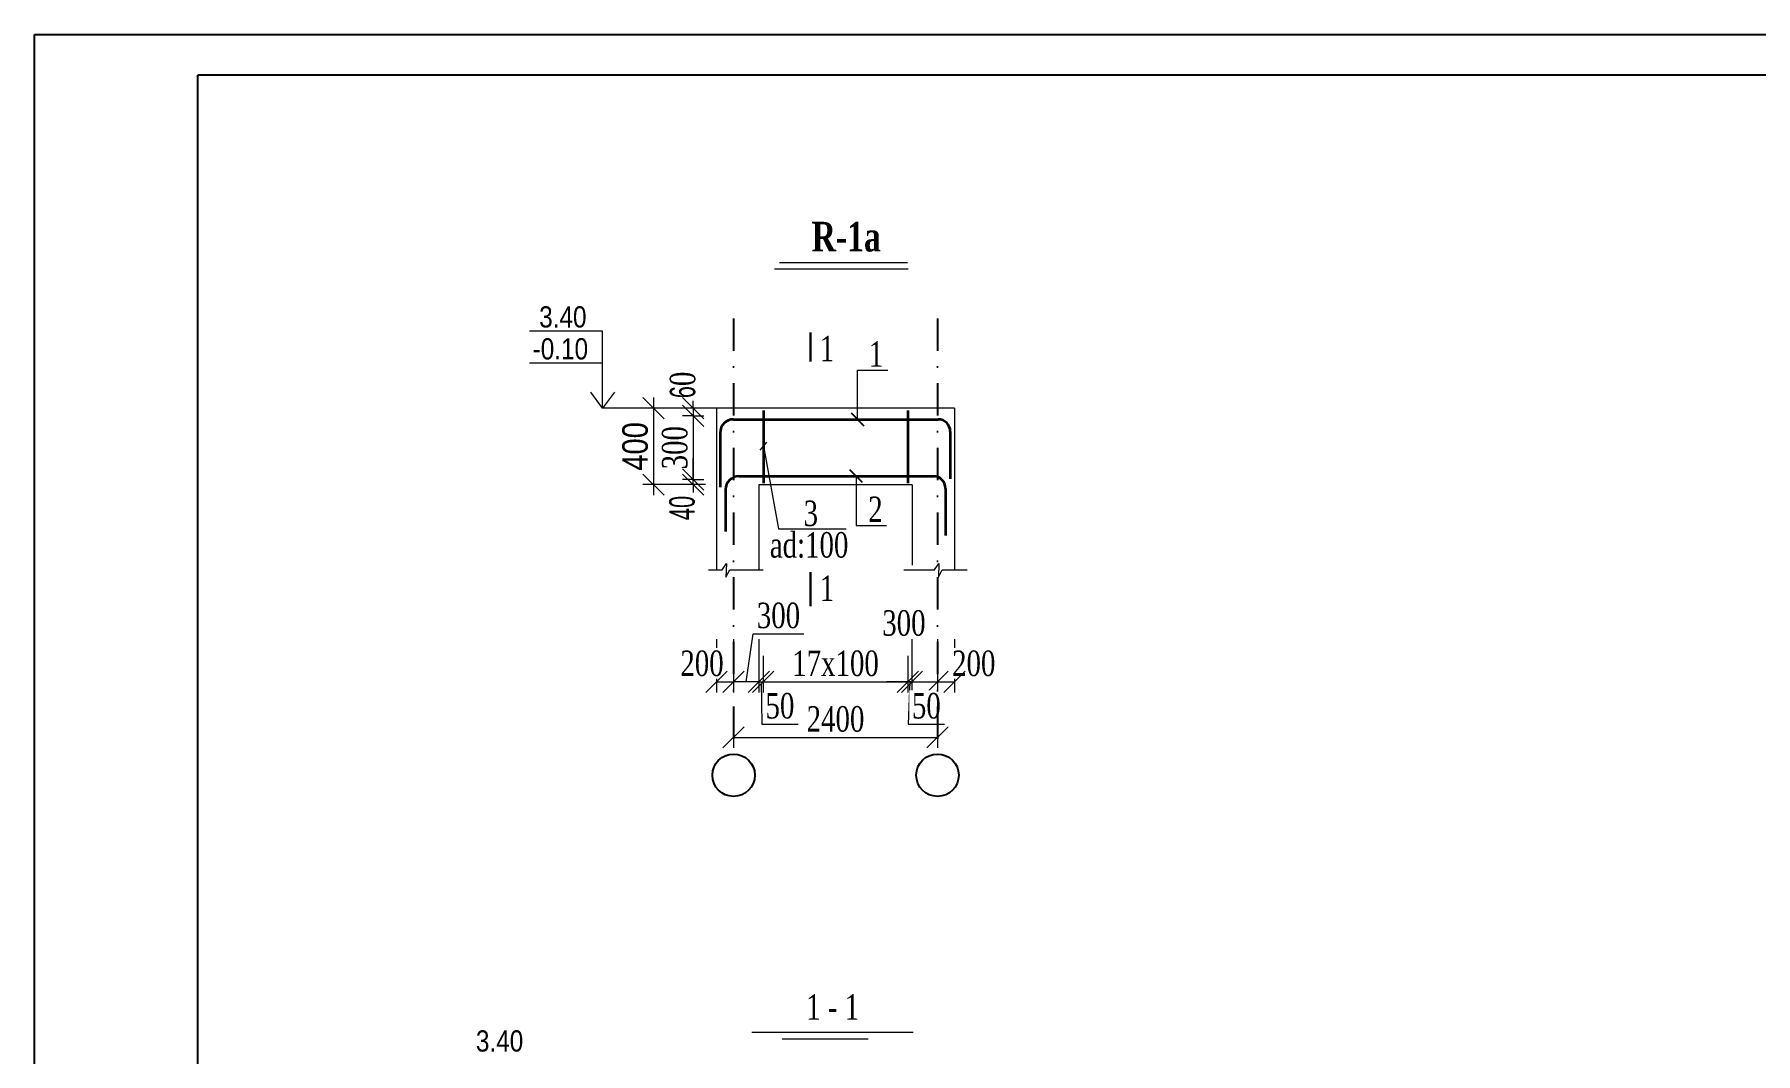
# Model space of a CAD drawing. Header units: millimetres. Extents: x -149347 to 251215, y -2929184 to -2541447.
# Drawn here: x 67574 to 87829, y -2596543 to -2584540 of the extents above; entities that cross this region are included whole.
import ezdxf

# ---------------------------------------------------------------- set-up
doc = ezdxf.new("R2010")
doc.units = ezdxf.units.MM
doc.linetypes.add('DASHDOTX2', pattern=[50.8, 25.4, -12.7, 0, -12.7])
doc.layers.add('APS_MADEIRA', color=35, linetype='Continuous', lineweight=15)
doc.styles.add('400', font='times.ttf', dxfattribs={"width": 0.75, "height": 300})
doc.styles.add('style1', font='A3TI(LA).TTF', dxfattribs={"height": 400})
doc.styles.add('style6', font='ARIALN.TTF', dxfattribs={"height": 300})
doc.styles.add('Times New  Roman', font='times.ttf')
doc.dimstyles.new('DIM_100', dxfattribs={"dimscale": 100, "dimtxt": 250, "dimasz": 2.5, "dimexe": 1.25, "dimexo": 0.625, "dimtad": 1, "dimdec": 0, "dimtxsty": 'style1', "dimblk": 'OBLIQUE', "dimcen": 2.5, "dimdle": 1.25, "dimclrd": 251, "dimclre": 251, "dimaunit": 1, "dimadec": 3, "dimazin": 0, "dimtfac": 1, "dimtdec": 0, "dimtmove": 1, "dimatfit": 3, "dimfxl": 1.25, "dimlwd": 5, "dimlwe": 5, "dimarcsym": 0})
doc.dimstyles.new('tebriz', dxfattribs={"dimtxt": 280, "dimasz": 150, "dimexe": 150, "dimexo": 0.625, "dimgap": 65, "dimtad": 1, "dimdec": 0, "dimdsep": 32, "dimtxsty": 'Times New  Roman', "dimblk": 'OBLIQUE', "dimcen": 0, "dimdle": 150, "dimclrd": 7, "dimclre": 256, "dimclrt": 256, "dimadec": 0, "dimazin": 0, "dimtfac": 1, "dimtdec": 0, "dimtmove": 0, "dimatfit": 3, "dimldrblk": 'OBLIQUE', "dimfxl": 1, "dimtolj": 1, "dimlwd": 15, "dimlwe": 9, "dimarcsym": 0})

# ---------------------------------------------------------------- blocks, each defined once
blk = doc.blocks.new('_Oblique')
at = {"color": 0, "linetype": 'ByBlock', "lineweight": -2}
blk.add_line((-0.5, -0.5), (0.5, 0.5), dxfattribs=at)
blk = doc.blocks.new('*D607')
at = {"color": 251, "lineweight": 5, "ltscale": 50, "transparency": 16777216}
for p, q in [((78201, -2591664), (78201, -2592289)), ((78401, -2591664), (78401, -2592289))]:
    blk.add_line(p, q, dxfattribs=at)
at = {"color": 251, "linetype": 'ByBlock', "lineweight": 5, "ltscale": 50, "transparency": 16777216}
blk.add_line((78200, -2592164), (78403, -2592164), dxfattribs=at)
at = {"layer": 'Defpoints', "color": 0, "lineweight": 15, "ltscale": 50, "transparency": 16777216}
for p in [(78201, -2591253), (78401, -2591253)]:
    blk.add_point(p, dxfattribs=at)
at = {"color": 0, "lineweight": 15, "ltscale": 50, "transparency": 16777216, "insert": (78628, -2591949), "char_height": 300, "attachment_point": 5, "style": '400', "bg_fill": 3, "box_fill_scale": 1.1, "bg_fill_color": 9, "bg_fill_true_color": 13158600, "bg_fill_transparency": 0}
blk.add_mtext('{\\fTimes New Roman|b0|i0|c238|p18;2}00', dxfattribs=at)
at = {"layer": 'Defpoints', "color": 0, "lineweight": 15, "ltscale": 50, "transparency": 16777216}
blk.add_point((78401, -2592164), dxfattribs=at)
at = {"color": 251, "lineweight": 5, "ltscale": 50, "transparency": 16777216, "xscale": 250, "yscale": 250, "zscale": 250, "rotation": 180}
blk.add_blockref('_Oblique', (78201, -2592164), dxfattribs=at)
at = {"color": 251, "lineweight": 5, "ltscale": 50, "transparency": 16777216, "xscale": 250, "yscale": 250, "zscale": 250}
blk.add_blockref('_Oblique', (78401, -2592164), dxfattribs=at)
blk = doc.blocks.new('*D608')
at = {"color": 251, "lineweight": 5, "ltscale": 15, "transparency": 16777216}
for p, q in [((75889, -2588943), (74734, -2588943)), ((75473, -2589843), (74734, -2589843))]:
    blk.add_line(p, q, dxfattribs=at)
at = {"color": 251, "linetype": 'ByBlock', "lineweight": 5, "ltscale": 15, "transparency": 16777216}
blk.add_line((74859, -2588818), (74859, -2589968), dxfattribs=at)
at = {"layer": 'Defpoints', "color": 0, "lineweight": 15, "ltscale": 15, "transparency": 16777216}
for p in [(75952, -2588943), (74859, -2589843), (75536, -2589843)]:
    blk.add_point(p, dxfattribs=at)
at = {"color": 251, "lineweight": 5, "ltscale": 15, "transparency": 16777216, "xscale": 250, "yscale": 250, "zscale": 250}
for p, rotation in [((74859, -2588943), 90), ((74859, -2589843), 270)]:
    blk.add_blockref('_Oblique', p, dxfattribs=dict(at, rotation=rotation))
at = {"color": 0, "lineweight": 15, "ltscale": 15, "transparency": 16777216, "insert": (74644, -2589393), "char_height": 300, "attachment_point": 5, "rotation": 90, "style": 'style6'}
blk.add_mtext('{\\fArial Narrow|b0|i0|c238|p34;4}00', dxfattribs=at)
blk = doc.blocks.new('*D835')
at = {"color": 251, "linetype": 'ByBlock', "lineweight": 5, "ltscale": 50, "transparency": 16777216}
for p, q in [((75325, -2588943), (75325, -2588693)), ((75325, -2589033), (75325, -2589283))]:
    blk.add_line(p, q, dxfattribs=at)
at = {"color": 251, "lineweight": 5, "ltscale": 50, "transparency": 16777216}
for p, q in [((75326, -2588943), (75200, -2588943)), ((75326, -2589033), (75200, -2589033))]:
    blk.add_line(p, q, dxfattribs=at)
at = {"layer": 'Defpoints', "color": 0, "lineweight": 15, "ltscale": 50, "transparency": 16777216}
for p in [(75724, -2588943), (75325, -2589033), (75619, -2589033)]:
    blk.add_point(p, dxfattribs=at)
at = {"color": 0, "lineweight": 15, "ltscale": 50, "transparency": 16777216, "insert": (75203, -2588669), "char_height": 300, "attachment_point": 5, "rotation": 90, "style": '400', "bg_fill": 3, "box_fill_scale": 1.1, "bg_fill_color": 9, "bg_fill_true_color": 13158600, "bg_fill_transparency": 0}
blk.add_mtext('{\\fArial Narrow|b0|i0|c238|p34;6}0', dxfattribs=at)
at = {"color": 251, "linetype": 'ByBlock', "lineweight": 5, "ltscale": 50, "transparency": 16777216}
blk.add_line((75325, -2588943), (75325, -2589033), dxfattribs=at)
at = {"color": 251, "lineweight": 5, "ltscale": 50, "transparency": 16777216, "xscale": 250, "yscale": 250, "zscale": 250}
for p, rotation in [((75325, -2588943), 270), ((75325, -2589033), 90)]:
    blk.add_blockref('_Oblique', p, dxfattribs=dict(at, rotation=rotation))
blk = doc.blocks.new('*D836')
at = {"color": 251, "linetype": 'ByBlock', "lineweight": 5, "ltscale": 50, "transparency": 16777216}
for p, q in [((75325, -2589783), (75325, -2589533)), ((75325, -2589843), (75325, -2590093))]:
    blk.add_line(p, q, dxfattribs=at)
at = {"color": 251, "lineweight": 5, "ltscale": 50, "transparency": 16777216}
for p, q in [((75326, -2589783), (75200, -2589783)), ((75326, -2589843), (75200, -2589843))]:
    blk.add_line(p, q, dxfattribs=at)
at = {"layer": 'Defpoints', "color": 0, "lineweight": 15, "ltscale": 50, "transparency": 16777216}
for p in [(75325, -2589783), (75547, -2589783), (75536, -2589843)]:
    blk.add_point(p, dxfattribs=at)
at = {"color": 0, "lineweight": 15, "ltscale": 50, "transparency": 16777216, "insert": (75196, -2590118), "char_height": 300, "attachment_point": 5, "rotation": 90, "style": '400', "bg_fill": 3, "box_fill_scale": 1.1, "bg_fill_color": 9, "bg_fill_true_color": 13158600, "bg_fill_transparency": 0}
blk.add_mtext('{\\fArial Narrow|b0|i0|c238|p34;40}', dxfattribs=at)
at = {"color": 251, "linetype": 'ByBlock', "lineweight": 5, "ltscale": 50, "transparency": 16777216}
blk.add_line((75325, -2589843), (75325, -2589783), dxfattribs=at)
at = {"color": 251, "lineweight": 5, "ltscale": 50, "transparency": 16777216, "xscale": 250, "yscale": 250, "zscale": 250}
for p, rotation in [((75325, -2589783), 270), ((75325, -2589843), 90)]:
    blk.add_blockref('_Oblique', p, dxfattribs=dict(at, rotation=rotation))
blk = doc.blocks.new('*D609')
at = {"color": 251, "linetype": 'ByBlock', "lineweight": 5, "ltscale": 50, "transparency": 16777216}
blk.add_line((75325, -2589032), (75325, -2589784), dxfattribs=at)
at = {"color": 251, "lineweight": 5, "ltscale": 50, "transparency": 16777216}
for p, q in [((75325, -2589033), (75450, -2589033)), ((75325, -2589783), (75450, -2589783))]:
    blk.add_line(p, q, dxfattribs=at)
at = {"color": 0, "lineweight": 15, "ltscale": 50, "transparency": 16777216, "insert": (75110, -2589408), "char_height": 300, "attachment_point": 5, "rotation": 90, "style": '400', "bg_fill": 3, "box_fill_scale": 1.1, "bg_fill_color": 9, "bg_fill_true_color": 13158600, "bg_fill_transparency": 0}
blk.add_mtext('{\\fTimes New Roman|b0|i0|c238|p18;3}00', dxfattribs=at)
at = {"layer": 'Defpoints', "color": 0, "lineweight": 15, "ltscale": 50, "transparency": 16777216}
for p in [(75325, -2589033), (75325, -2589783), (75325, -2589783)]:
    blk.add_point(p, dxfattribs=at)
at = {"color": 251, "lineweight": 5, "ltscale": 50, "transparency": 16777216, "xscale": 250, "yscale": 250, "zscale": 250}
for p, rotation in [((75325, -2589033), 90), ((75325, -2589783), 270)]:
    blk.add_blockref('_Oblique', p, dxfattribs=dict(at, rotation=rotation))
blk = doc.blocks.new('*D837')
at = {"color": 251, "lineweight": 5, "ltscale": 50, "transparency": 16777216}
for p, q in [((77901, -2591664), (77901, -2592289)), ((78201, -2591664), (78201, -2592289))]:
    blk.add_line(p, q, dxfattribs=at)
at = {"color": 251, "linetype": 'ByBlock', "lineweight": 5, "ltscale": 50, "transparency": 16777216}
blk.add_line((77900, -2592164), (78203, -2592164), dxfattribs=at)
at = {"layer": 'Defpoints', "color": 0, "lineweight": 15, "ltscale": 50, "transparency": 16777216}
for p in [(78201, -2591526), (78201, -2592164)]:
    blk.add_point(p, dxfattribs=at)
at = {"color": 251, "lineweight": 5, "ltscale": 50, "transparency": 16777216, "xscale": 250, "yscale": 250, "zscale": 250, "rotation": 180}
blk.add_blockref('_Oblique', (77901, -2592164), dxfattribs=at)
at = {"color": 251, "lineweight": 5, "ltscale": 50, "transparency": 16777216, "xscale": 250, "yscale": 250, "zscale": 250}
blk.add_blockref('_Oblique', (78201, -2592164), dxfattribs=at)
at = {"color": 0, "lineweight": 15, "ltscale": 50, "transparency": 16777216, "insert": (77806, -2591224), "char_height": 300, "attachment_point": 5, "style": '400', "bg_fill": 3, "box_fill_scale": 1.1, "bg_fill_color": 9, "bg_fill_true_color": 13158600, "bg_fill_transparency": 0}
blk.add_mtext('{\\fTimes New Roman|b0|i0|c238|p18;\\P3}00', dxfattribs=at)
at = {"layer": 'Defpoints', "color": 0, "lineweight": 15, "ltscale": 50, "transparency": 16777216}
blk.add_point((77901, -2591538), dxfattribs=at)
blk = doc.blocks.new('*D610')
at = {"color": 251, "linetype": 'ByBlock', "lineweight": 5, "ltscale": 50, "transparency": 16777216}
for p, q in [((75951, -2592164), (76031, -2591600)), ((76031, -2591600), (76629, -2591600)), ((76102, -2592164), (75800, -2592164))]:
    blk.add_line(p, q, dxfattribs=at)
at = {"color": 251, "lineweight": 5, "ltscale": 50, "transparency": 16777216}
for p, q in [((75801, -2591664), (75801, -2592289)), ((76100, -2591664), (76100, -2592289))]:
    blk.add_line(p, q, dxfattribs=at)
at = {"layer": 'Defpoints', "color": 0, "lineweight": 15, "ltscale": 50, "transparency": 16777216}
for p in [(76100, -2590596), (75801, -2591457), (75801, -2592164)]:
    blk.add_point(p, dxfattribs=at)
at = {"color": 251, "lineweight": 5, "ltscale": 50, "transparency": 16777216, "xscale": 250, "yscale": 250, "zscale": 250, "rotation": 180}
blk.add_blockref('_Oblique', (75801, -2592164), dxfattribs=at)
at = {"color": 251, "lineweight": 5, "ltscale": 50, "transparency": 16777216, "xscale": 250, "yscale": 250, "zscale": 250}
blk.add_blockref('_Oblique', (76100, -2592164), dxfattribs=at)
at = {"color": 0, "lineweight": 15, "ltscale": 50, "transparency": 16777216, "insert": (76330, -2591385), "char_height": 300, "attachment_point": 5, "style": '400', "bg_fill": 3, "box_fill_scale": 1.1, "bg_fill_color": 9, "bg_fill_true_color": 13158600, "bg_fill_transparency": 0}
blk.add_mtext('{\\fTimes New Roman|b0|i0|c238|p18;3}00', dxfattribs=at)
blk = doc.blocks.new('*D611')
at = {"color": 251, "lineweight": 5, "ltscale": 50, "transparency": 16777216}
for p, q in [((75601, -2591664), (75601, -2592289)), ((75801, -2591664), (75801, -2592289))]:
    blk.add_line(p, q, dxfattribs=at)
at = {"color": 251, "linetype": 'ByBlock', "lineweight": 5, "ltscale": 50, "transparency": 16777216}
blk.add_line((75600, -2592164), (75803, -2592164), dxfattribs=at)
at = {"layer": 'Defpoints', "color": 0, "lineweight": 15, "ltscale": 50, "transparency": 16777216}
for p in [(75601, -2591526), (75801, -2591452)]:
    blk.add_point(p, dxfattribs=at)
at = {"color": 0, "lineweight": 15, "ltscale": 50, "transparency": 16777216, "insert": (75430, -2591949), "char_height": 300, "attachment_point": 5, "style": '400', "bg_fill": 3, "box_fill_scale": 1.1, "bg_fill_color": 9, "bg_fill_true_color": 13158600, "bg_fill_transparency": 0}
blk.add_mtext('{\\fTimes New Roman|b0|i0|c238|p18;2}00', dxfattribs=at)
at = {"layer": 'Defpoints', "color": 0, "lineweight": 15, "ltscale": 50, "transparency": 16777216}
blk.add_point((75801, -2592164), dxfattribs=at)
at = {"color": 251, "lineweight": 5, "ltscale": 50, "transparency": 16777216, "xscale": 250, "yscale": 250, "zscale": 250, "rotation": 180}
blk.add_blockref('_Oblique', (75601, -2592164), dxfattribs=at)
at = {"color": 251, "lineweight": 5, "ltscale": 50, "transparency": 16777216, "xscale": 250, "yscale": 250, "zscale": 250}
blk.add_blockref('_Oblique', (75801, -2592164), dxfattribs=at)
blk = doc.blocks.new('*D612')
at = {"color": 251, "lineweight": 5, "ltscale": 50, "transparency": 16777216}
for p, q in [((76100, -2591860), (76100, -2592289)), ((76150, -2591860), (76150, -2592289))]:
    blk.add_line(p, q, dxfattribs=at)
at = {"color": 251, "linetype": 'ByBlock', "lineweight": 5, "ltscale": 50, "transparency": 16777216}
for p, q in [((76100, -2592164), (75850, -2592164)), ((76100, -2592164), (76150, -2592164)), ((76100, -2592164), (76150, -2592164)), ((76125, -2592164), (76133, -2592664)), ((76150, -2592164), (76400, -2592164)), ((76133, -2592664), (76562, -2592664))]:
    blk.add_line(p, q, dxfattribs=at)
at = {"layer": 'Defpoints', "color": 0, "lineweight": 15, "ltscale": 50, "transparency": 16777216}
for p in [(76100, -2591798), (76150, -2591798), (76150, -2592164)]:
    blk.add_point(p, dxfattribs=at)
at = {"color": 0, "lineweight": 15, "ltscale": 50, "transparency": 16777216, "insert": (76347, -2592449), "char_height": 300, "attachment_point": 5, "style": '400', "bg_fill": 3, "box_fill_scale": 1.1, "bg_fill_color": 9, "bg_fill_true_color": 13158600, "bg_fill_transparency": 0}
blk.add_mtext('50', dxfattribs=at)
at = {"color": 251, "lineweight": 5, "ltscale": 50, "transparency": 16777216, "xscale": 250, "yscale": 250, "zscale": 250}
blk.add_blockref('_Oblique', (76100, -2592164), dxfattribs=at)
at = {"color": 251, "lineweight": 5, "ltscale": 50, "transparency": 16777216, "xscale": 250, "yscale": 250, "zscale": 250, "rotation": 180}
blk.add_blockref('_Oblique', (76150, -2592164), dxfattribs=at)
blk = doc.blocks.new('*D613')
at = {"color": 251, "lineweight": 5, "ltscale": 50, "transparency": 16777216}
for p, q in [((77851, -2591860), (77851, -2592289)), ((77901, -2591860), (77901, -2592289))]:
    blk.add_line(p, q, dxfattribs=at)
at = {"color": 251, "linetype": 'ByBlock', "lineweight": 5, "ltscale": 50, "transparency": 16777216}
for p, q in [((77851, -2592164), (77601, -2592164)), ((77901, -2592164), (77851, -2592164)), ((77901, -2592164), (77851, -2592164)), ((77876, -2592164), (77855, -2592664)), ((77901, -2592164), (78151, -2592164)), ((77855, -2592664), (78284, -2592664))]:
    blk.add_line(p, q, dxfattribs=at)
at = {"layer": 'Defpoints', "color": 0, "lineweight": 15, "ltscale": 50, "transparency": 16777216}
for p in [(77851, -2591798), (77901, -2591798), (77851, -2592164)]:
    blk.add_point(p, dxfattribs=at)
at = {"color": 0, "lineweight": 15, "ltscale": 50, "transparency": 16777216, "insert": (78070, -2592449), "char_height": 300, "attachment_point": 5, "style": '400', "bg_fill": 3, "box_fill_scale": 1.1, "bg_fill_color": 9, "bg_fill_true_color": 13158600, "bg_fill_transparency": 0}
blk.add_mtext('50', dxfattribs=at)
at = {"color": 251, "lineweight": 5, "ltscale": 50, "transparency": 16777216, "xscale": 250, "yscale": 250, "zscale": 250}
blk.add_blockref('_Oblique', (77851, -2592164), dxfattribs=at)
at = {"color": 251, "lineweight": 5, "ltscale": 50, "transparency": 16777216, "xscale": 250, "yscale": 250, "zscale": 250, "rotation": 180}
blk.add_blockref('_Oblique', (77901, -2592164), dxfattribs=at)
blk = doc.blocks.new('*D669')
at = {"color": 251, "lineweight": 5, "ltscale": 50, "transparency": 16777216}
for p, q in [((76150, -2591923), (76150, -2592289)), ((77851, -2591860), (77851, -2592289))]:
    blk.add_line(p, q, dxfattribs=at)
at = {"color": 251, "linetype": 'ByBlock', "lineweight": 5, "ltscale": 50, "transparency": 16777216}
blk.add_line((76149, -2592164), (77853, -2592164), dxfattribs=at)
at = {"layer": 'Defpoints', "color": 0, "lineweight": 15, "ltscale": 50, "transparency": 16777216}
for p in [(77851, -2591798), (76150, -2591860), (77851, -2592164)]:
    blk.add_point(p, dxfattribs=at)
at = {"color": 251, "lineweight": 5, "ltscale": 50, "transparency": 16777216, "xscale": 250, "yscale": 250, "zscale": 250, "rotation": 180}
blk.add_blockref('_Oblique', (76150, -2592164), dxfattribs=at)
at = {"color": 251, "lineweight": 5, "ltscale": 50, "transparency": 16777216, "xscale": 250, "yscale": 250, "zscale": 250}
blk.add_blockref('_Oblique', (77851, -2592164), dxfattribs=at)
at = {"color": 0, "lineweight": 15, "ltscale": 50, "transparency": 16777216, "insert": (77001, -2591949), "char_height": 300, "attachment_point": 5, "style": '400', "bg_fill": 3, "box_fill_scale": 1.1, "bg_fill_color": 9, "bg_fill_true_color": 13158600, "bg_fill_transparency": 0}
blk.add_mtext('{\\fTimes New Roman|b0|i0|c238|p18;17x100}', dxfattribs=at)
blk = doc.blocks.new('*D670')
at = {"color": 251, "lineweight": 5, "ltscale": 50, "transparency": 16777216}
for p, q in [((75801, -2592602), (75801, -2592944)), ((78201, -2592602), (78201, -2592944))]:
    blk.add_line(p, q, dxfattribs=at)
at = {"color": 251, "linetype": 'ByBlock', "lineweight": 5, "ltscale": 50, "transparency": 16777216}
blk.add_line((75800, -2592819), (78203, -2592819), dxfattribs=at)
at = {"layer": 'Defpoints', "color": 0, "lineweight": 15, "ltscale": 50, "transparency": 16777216}
for p in [(75801, -2592540), (78201, -2592540), (78201, -2592819)]:
    blk.add_point(p, dxfattribs=at)
at = {"color": 251, "lineweight": 5, "ltscale": 50, "transparency": 16777216, "xscale": 250, "yscale": 250, "zscale": 250, "rotation": 180}
blk.add_blockref('_Oblique', (75801, -2592819), dxfattribs=at)
at = {"color": 251, "lineweight": 5, "ltscale": 50, "transparency": 16777216, "xscale": 250, "yscale": 250, "zscale": 250}
blk.add_blockref('_Oblique', (78201, -2592819), dxfattribs=at)
at = {"color": 0, "lineweight": 15, "ltscale": 50, "transparency": 16777216, "insert": (77001, -2592604), "char_height": 300, "attachment_point": 5, "style": '400', "bg_fill": 3, "box_fill_scale": 1.1, "bg_fill_color": 9, "bg_fill_true_color": 13158600, "bg_fill_transparency": 0}
blk.add_mtext('2400', dxfattribs=at)
blk = doc.blocks.new('mekteb')
at = {"color": 0, "lineweight": 25}
for p, q in [((99643, -1821466), (139843, -1821466)), ((99643, -1849866), (99643, -1821466))]:
    blk.add_line(p, q, dxfattribs=at)
at = {"color": 0, "lineweight": 25, "ltscale": 15}
for p in [(101643, -1849366), (139343, -1821966)]:
    blk.add_line(p, (101643, -1821966), dxfattribs=at)

msp = doc.modelspace()

# ---------------------------------------------------------------- linework, layer by layer
at = {"lineweight": 9}
for p, q in [((76281.43448, -2587302.0517), (77854.26299, -2587302.0517)), ((76343.60893, -2587227.01431), (77849.63798, -2587227.01431)), ((76015.99601, -2596292.62126), (77916.41187, -2596292.62126)), ((76374.85232, -2596367.65864), (77385.84244, -2596367.65864))]:
    msp.add_line(p, q, dxfattribs=at)
at = {"color": 252, "linetype": 'DASHDOTX2', "ltscale": 15, "true_color": 0xa97986}
msp.add_line((75801.47452, -2587884.34885), (75801.47452, -2593015.0442), dxfattribs=at)
at = {"color": 7, "lineweight": 30, "ltscale": 15}
for q in [(76706.76141, -2588277.70948), (76706.76141, -2588393.99456)]:
    msp.add_line((76706.76141, -2588051.55668), q, dxfattribs=at)
at = {"color": 7, "lineweight": 15}
for p, q in [((77403.80056, -2588943.88546), (75601.35575, -2588944.02933)), ((75601.35575, -2588944.02308), (75601.47452, -2590844.65698)), ((78401.47452, -2588943.88546), (77160.7968, -2588943.88546)), ((77801.47166, -2588943.88546), (77403.80056, -2588943.88546)), ((78401.47452, -2588943.88546), (78401.47452, -2590844.65698)), ((76113.55516, -2589435.58306), (76194.26201, -2589341.39635)), ((76715.33387, -2589844.65698), (76100.47452, -2589844.65698)), ((76100.47452, -2589844.65698), (76100.47452, -2590844.65698)), ((77419.22445, -2589844.65698), (76715.33387, -2589844.65698)), ((77901.47166, -2589844.65698), (77419.22445, -2589844.65698)), ((77901.47166, -2589844.65698), (77901.47166, -2590844.65698)), ((78401.47452, -2589844.65698), (78401.47452, -2590377.9898))]:
    msp.add_line(p, q, dxfattribs=at)
at = {"color": 7, "lineweight": 35}
for p, q in [((76153.90859, -2588967.99577), (76153.90859, -2589825.89107)), ((77851.47166, -2588967.99577), (77851.47166, -2589825.89107)), ((75801.47452, -2589073.90519), (76699.90999, -2589073.90519)), ((76699.90999, -2589073.90519), (77403.80056, -2589073.90519)), ((77403.80056, -2589073.90519), (78207.77114, -2589073.90519)), ((77851.47166, -2589112.51745), (77851.47166, -2589670.65826)), ((77851.47166, -2589163.18991), (77851.47166, -2589613.7895)), ((78351.47452, -2589217.60857), (78351.47452, -2589773.90519)), ((75864.84192, -2589742.87329), (76715.33387, -2589742.87329)), ((76715.33387, -2589742.87329), (77419.22445, -2589742.87329)), ((77419.22445, -2589742.87329), (78165.27611, -2589742.87329)), ((75705.89065, -2589901.82426), (75705.89065, -2590392.87329)), ((78295.88005, -2589886.57667), (78295.88005, -2590442.87329))]:
    msp.add_line(p, q, dxfattribs=at)
at = {"color": 7, "lineweight": 15}
for points in [[(74260.20268, -2588566.64928), (74260.20268, -2588036.86972), (73398.35976, -2588036.86972)], [(74260.20268, -2588942.9132), (74260.20268, -2588413.13364), (73398.35976, -2588413.13364)], [(74398.37559, -2588754.5963), (74260.20268, -2588942.9132), (74122.02977, -2588754.5963)], [(76153.90859, -2589388.4897), (76153.90859, -2589388.4897), (76329.64233, -2590363.12453), (77124.81466, -2590363.12453)]]:
    msp.add_lwpolyline(points, dxfattribs=at)
for centre in [(75801.47452, -2593264.86861), (78201.47452, -2593264.86861)]:
    msp.add_circle(centre, 249.82441)
at = {"layer": 'APS_MADEIRA', "color": 7, "lineweight": 15, "ltscale": 25}
msp.add_line((75170.09328, -2588942.9132), (74260.20268, -2588942.9132), dxfattribs=at)
at = {"layer": 'APS_MADEIRA', "color": 7, "lineweight": 35, "ltscale": 25}
for centre, radius, start, end in [((78207.77114, -2589217.60857), 143.70338, 0, 90), ((75864.84192, -2589901.82426), 158.95098, 90, 180), ((78152.17667, -2589886.57667), 143.70338, 0, 90)]:
    msp.add_arc(centre, radius, start, end, dxfattribs=at)

# ---------------------------------------------------------------- texts
at = {"attachment_point": 1, "style": '400'}
for s, insert, char_height, width in [('{\\fTimes New Roman|b1|i0|c204|p18;R-\\fTimes New Roman|b1|i0|c238|p18;1a}', (76719.45005, -2586747.04394), 350, 263.5904201), ('              {\\fTimes New Roman|b0|i0|c238|p18;1 }-{\\fTimes New Roman|b0|i0|c238|p18; 1}', (75466.50695, -2595843.97629), 300, 7294.1167988)]:
    msp.add_mtext(s, dxfattribs=dict(at, insert=insert, char_height=char_height, width=width))
at = {"lineweight": 9, "char_height": 250, "width": 23109.777632, "attachment_point": 1, "style": 'style6'}
for s, insert in [('{\\fArial Narrow|b0|i0|c238|p34;3.40}', (73513.68711, -2587742.26203)), ('{\\fArial Narrow|b0|i0|c238|p34;-0.10}', (73436.80974, -2588118.52594)), ('{\\fArial Narrow|b0|i0|c238|p34;3.40}', (72769.01881, -2596269.31141))]:
    msp.add_mtext(s, dxfattribs=dict(at, insert=insert))
at = {"char_height": 300, "style": '400'}
for s, insert, attachment_point in [('1', (76816.05027, -2588090.14223), 1), ('1', (77393.62646, -2588154.66781), 1), ('2', (77386.24894, -2589983.77355), 1), ('3', (76795.58606, -2590030.60802), 3)]:
    msp.add_mtext_dynamic_manual_height_columns(s, width=263.5904201, gutter_width=12.5, heights=[0], dxfattribs=dict(at, insert=insert, attachment_point=attachment_point))
at = {"color": 7, "lineweight": 15, "ltscale": 50, "insert": (76816.05027, -2590913.2884), "char_height": 300, "attachment_point": 1, "style": '400'}
msp.add_mtext_dynamic_manual_height_columns('1', width=263.5904201, gutter_width=12.5, heights=[0], dxfattribs=at)

# ---------------------------------------------------------------- dimensions: what is measured, and where the dimension line sits
at = {"color": 7, "lineweight": 15, "ltscale": 15}
dim = msp.add_linear_dim(base=(74859.36403, -2589842.67199), p1=(75951.52793, -2588942.9132), p2=(75535.67362, -2589842.67199), angle=90, text='{\\fArial Narrow|b0|i0|c238|p34;4}00', dimstyle='DIM_100', override={"dimlfac": 0.25, "dimtxsty": 'style6'}, dxfattribs=at)
dim.commit()
dim.dimension.update_dxf_attribs({"geometry": '*D608', "text_midpoint": (74859.36403, -2589392.79259), "dimtype": 160})
at = {"color": 7, "lineweight": 15, "ltscale": 50}
dim = msp.add_linear_dim(base=(78401.47452, -2592164.10415), p1=(78201.47452, -2591253.08311), p2=(78401.47452, -2591253.08311), text='{\\fTimes New Roman|b0|i0|c238|p18;2}00', dimstyle='DIM_100', override={"dimscale": 1, "dimtxt": 300, "dimasz": 250, "dimexe": 125, "dimexo": 62.5, "dimgap": 62.5, "dimtxsty": '400', "dimcen": 250, "dimfxl": 500, "dimfxlon": 1, "dimtfill": 1, "dimtfillclr": 256, "dimarcsym": 1}, dxfattribs=at)
dim.commit()
dim.dimension.update_dxf_attribs({"geometry": '*D607', "text_midpoint": (78627.71465, -2592164.10415), "dimtype": 160})

# ---------------------------------------------------------------- leaders
at = {"color": 2, "lineweight": 15, "ltscale": 15}
for points in [[(77260.54873, -2589073.90519), (77260.54873, -2588493.41327), (77617.3204, -2588493.41327)], [(77245.24288, -2589742.87329), (77245.24288, -2590323.36521), (77602.01455, -2590323.36521)]]:
    msp.add_leader(points, dimstyle='tebriz', dxfattribs=at)

# ---------------------------------------------------------------- next in the draw order: dimensions: what is measured, and where the dimension line sits
at = {"color": 7, "lineweight": 15, "ltscale": 50}
for base, p1, p2, angle, text, override, picture, middle in [((75324.71582, -2589032.9132), (75724.03645, -2588942.9132), (75619.37976, -2589032.9132), 90, '{\\fArial Narrow|b0|i0|c238|p34;6}0', {"dimscale": 1, "dimtxt": 300, "dimasz": 250, "dimexe": 125, "dimexo": 62.5, "dimgap": 62.5, "dimtxsty": '400', "dimcen": 250, "dimfxlon": 1, "dimtfill": 1, "dimtfillclr": 256, "dimarcsym": 1}, '*D835', (75419.05573, -2588668.72023)), ((75324.71582, -2589783.00775), (75535.67362, -2589842.67199), (75546.83596, -2589783.00775), 90, '{\\fArial Narrow|b0|i0|c238|p34;40}', {"dimscale": 1, "dimtxt": 300, "dimasz": 250, "dimexe": 125, "dimexo": 62.5, "dimgap": 62.5, "dimtxsty": '400', "dimcen": 250, "dimfxlon": 1, "dimtfill": 1, "dimtfillclr": 256, "dimarcsym": 1}, '*D836', (75411.30053, -2590117.68075)), ((75801.47452, -2592164.10415), (76100.47452, -2590596.10804), (75801.47452, -2591457.32988), 180, '{\\fTimes New Roman|b0|i0|c238|p18;3}00', {"dimscale": 1, "dimtxt": 300, "dimasz": 250, "dimexe": 125, "dimexo": 62.5, "dimgap": 62.5, "dimtxsty": '400', "dimcen": 250, "dimfxl": 500, "dimfxlon": 1, "dimtfill": 1, "dimtfillclr": 256, "dimarcsym": 1}, '*D610', (76093.23626, -2591600.33151))]:
    dim = msp.add_linear_dim(base=base, p1=p1, p2=p2, angle=angle, text=text, dimstyle='DIM_100', override=override, dxfattribs=at)
    dim.commit()
    dim.dimension.update_dxf_attribs({"geometry": picture, "text_midpoint": middle, "dimtype": 160})
dim = msp.add_linear_dim(base=(78201.47452, -2592164.10415), p1=(77901.47166, -2591538.08051), p2=(78201.47452, -2591526.37517), text='{\\fTimes New Roman|b0|i0|c238|p18;\\P3}00', dimstyle='DIM_100', override={"dimscale": 1, "dimtxt": 300, "dimasz": 250, "dimexe": 125, "dimexo": 62.5, "dimgap": 62.5, "dimtxsty": '400', "dimcen": 250, "dimfxl": 500, "dimfxlon": 1, "dimtfill": 1, "dimtfillclr": 256, "dimarcsym": 1}, dxfattribs=at)
dim.commit()
dim.dimension.update_dxf_attribs({"geometry": '*D837', "text_midpoint": (77805.94201, -2591689.58932), "dimtype": 160})

# ---------------------------------------------------------------- next in the draw order: linework, layer by layer
at = {"color": 7, "lineweight": 35}
msp.add_line((75642.52325, -2589232.85617), (75642.52325, -2589873.90519), dxfattribs=at)
at = {"color": 7, "lineweight": 30, "ltscale": 15}
msp.add_line((76706.76141, -2590874.70285), (76706.76141, -2591275.20599), dxfattribs=at)
at = {"color": 7, "lineweight": 15}
for points in [[(75505.49157, -2590844.62999), (75667.21889, -2590844.62999), (75716.38958, -2590772.37649), (75711.13613, -2590931.7529), (75755.8729, -2590844.62999), (76149.64351, -2590844.62999)], [(77805.4887, -2590844.62999), (78167.21603, -2590844.62999), (78216.38672, -2590772.37649), (78211.13327, -2590931.7529), (78255.87004, -2590844.62999), (78549.64065, -2590844.62999)]]:
    msp.add_lwpolyline(points, dxfattribs=at)
at = {"layer": 'APS_MADEIRA', "color": 7, "lineweight": 35, "ltscale": 25}
msp.add_arc((75801.47452, -2589232.85617), 158.95098, 90, 180, dxfattribs=at)

# ---------------------------------------------------------------- next in the draw order: texts
at = {"insert": (77152.6389, -2590402.2909), "char_height": 300, "attachment_point": 3, "style": '400'}
msp.add_mtext_dynamic_manual_height_columns('{\\fTimes New Roman|b0|i0|c238|p18;ad:}1{\\fTimes New Roman|b0|i0|c238|p18;00}', width=263.5904201, gutter_width=12.5, heights=[0], dxfattribs=at)

# ---------------------------------------------------------------- next in the draw order: dimensions: what is measured, and where the dimension line sits
at = {"color": 7, "lineweight": 15, "ltscale": 50}
for base, p1, p2, angle, text, override, picture, middle in [((75324.71582, -2589783.00775), (75324.71582, -2589032.9132), (75324.71582, -2589783.00775), 90, '{\\fTimes New Roman|b0|i0|c238|p18;3}00', {"dimscale": 1, "dimtxt": 300, "dimasz": 250, "dimexe": 125, "dimexo": 62.5, "dimgap": 62.5, "dimtxsty": '400', "dimcen": 250, "dimfxlon": 1, "dimtfill": 1, "dimtfillclr": 256, "dimarcsym": 1}, '*D609', (75324.71582, -2589407.96048)), ((77851.47166, -2592164.10415), (77901.47166, -2591797.94023), (77851.47166, -2591797.94023), 180, '50', {"dimscale": 1, "dimtxt": 300, "dimasz": 250, "dimexe": 125, "dimexo": 62.5, "dimgap": 62.5, "dimtxsty": '400', "dimcen": 250, "dimfxl": 500, "dimfxlon": 1, "dimtfill": 1, "dimtfillclr": 256, "dimarcsym": 1}, '*D613', (77917.38028, -2592664.10415))]:
    dim = msp.add_linear_dim(base=base, p1=p1, p2=p2, angle=angle, text=text, dimstyle='DIM_100', override=override, dxfattribs=at)
    dim.commit()
    dim.dimension.update_dxf_attribs({"geometry": picture, "text_midpoint": middle, "dimtype": 160})
dim = msp.add_linear_dim(base=(75801.47452, -2592164.10415), p1=(75601.47452, -2591526.37517), p2=(75801.47452, -2591452.07391), text='{\\fTimes New Roman|b0|i0|c238|p18;2}00', dimstyle='DIM_100', override={"dimscale": 1, "dimtxt": 300, "dimasz": 250, "dimexe": 125, "dimexo": 62.5, "dimgap": 62.5, "dimtxsty": '400', "dimcen": 250, "dimfxl": 500, "dimfxlon": 1, "dimtfill": 1, "dimtfillclr": 256, "dimarcsym": 1}, dxfattribs=at)
dim.commit()
dim.dimension.update_dxf_attribs({"geometry": '*D611', "text_midpoint": (75429.84918, -2592164.10415), "dimtype": 160})

# ---------------------------------------------------------------- next in the draw order: dimensions: what is measured, and where the dimension line sits
dim = msp.add_linear_dim(base=(76150.47452, -2592164.10415), p1=(76100.47452, -2591797.94023), p2=(76150.47452, -2591797.94023), text='50', dimstyle='DIM_100', override={"dimscale": 1, "dimtxt": 300, "dimasz": 250, "dimexe": 125, "dimexo": 62.5, "dimgap": 62.5, "dimtxsty": '400', "dimcen": 250, "dimfxl": 500, "dimfxlon": 1, "dimtfill": 1, "dimtfillclr": 256, "dimarcsym": 1}, dxfattribs=at)
dim.commit()
dim.dimension.update_dxf_attribs({"geometry": '*D612', "text_midpoint": (76195.1134, -2592664.10415), "dimtype": 160})

# ---------------------------------------------------------------- next in the draw order: dimensions: what is measured, and where the dimension line sits
dim = msp.add_linear_dim(base=(77851.47166, -2592164.10415), p1=(76150.47452, -2591860.44023), p2=(77851.47166, -2591797.94023), text='{\\fTimes New Roman|b0|i0|c238|p18;17x100}', dimstyle='DIM_100', override={"dimscale": 1, "dimtxt": 300, "dimasz": 250, "dimexe": 125, "dimexo": 62.5, "dimgap": 62.5, "dimtxsty": '400', "dimcen": 250, "dimfxl": 500, "dimfxlon": 1, "dimtfill": 1, "dimtfillclr": 256, "dimarcsym": 1}, dxfattribs=at)
dim.commit()
dim.dimension.update_dxf_attribs({"geometry": '*D669', "text_midpoint": (77000.97309, -2591948.57603)})
dim = msp.add_linear_dim(base=(78201.47452, -2592819.31464), p1=(75801.47452, -2592539.65517), p2=(78201.47452, -2592539.65517), dimstyle='DIM_100', override={"dimscale": 1, "dimtxt": 300, "dimasz": 250, "dimexe": 125, "dimexo": 62.5, "dimgap": 62.5, "dimtxsty": '400', "dimcen": 250, "dimfxl": 500, "dimfxlon": 1, "dimtfill": 1, "dimtfillclr": 256, "dimarcsym": 1}, dxfattribs=at)
dim.commit()
dim.dimension.update_dxf_attribs({"geometry": '*D670', "text_midpoint": (77001.47452, -2592604.21911)})

# ---------------------------------------------------------------- next in the draw order: linework, layer by layer
at = {"color": 252, "linetype": 'DASHDOTX2', "ltscale": 15, "true_color": 0xa97986}
msp.add_line((78201.47452, -2587884.34885), (78201.47452, -2593015.0442), dxfattribs=at)

# ---------------------------------------------------------------- next in the draw order: block references
at = {"lineweight": 15, "xscale": 0.962501317234829, "yscale": 0.962501317234829, "zscale": 0.962501317234829}
msp.add_blockref('mekteb', (-28332.96186, -831377.23794), dxfattribs=at)

doc.saveas('drawing.dxf')
